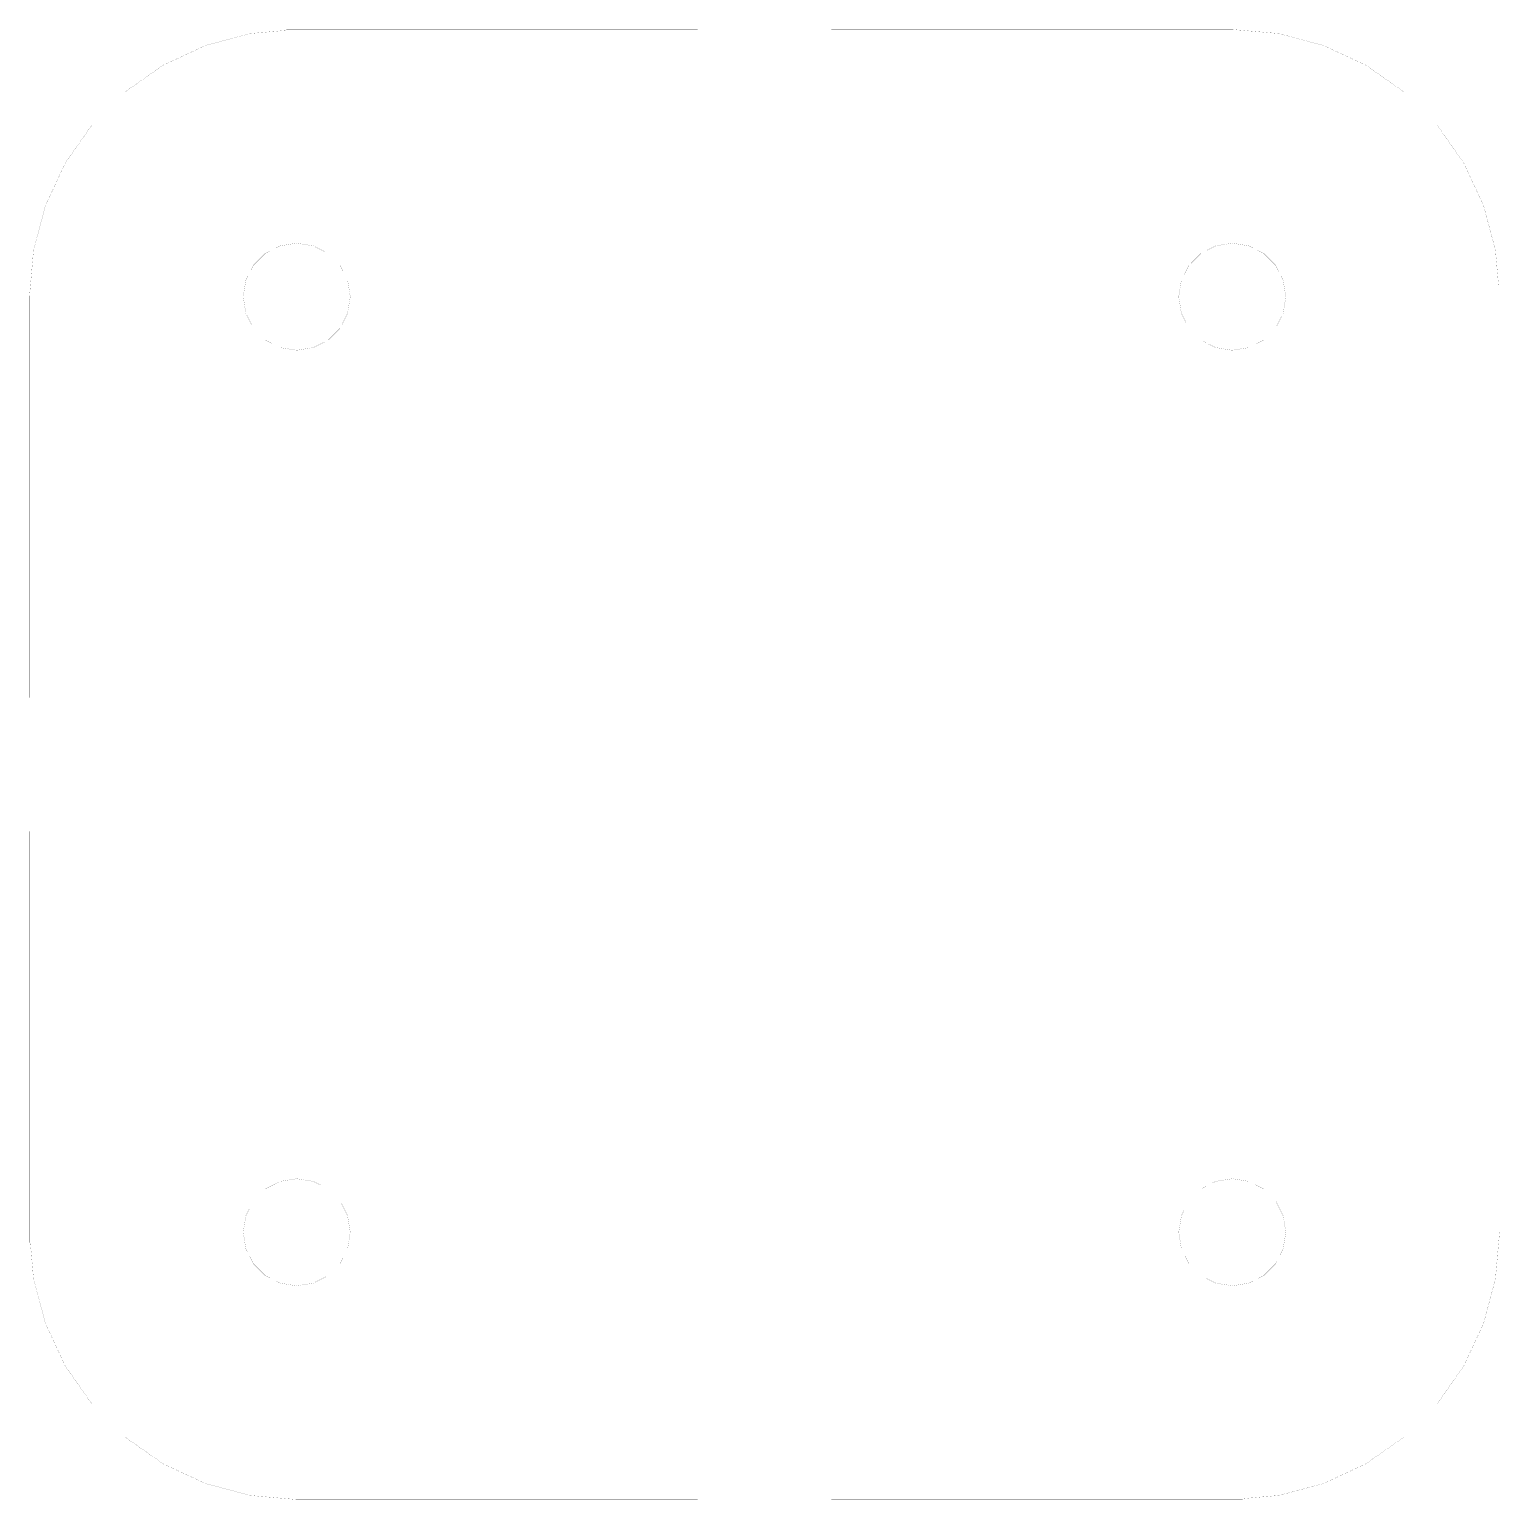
# Model space of a CAD drawing. Extents: x 0.04 to 2.2, y 0.05 to 2.21.
import ezdxf

# ---------------------------------------------------------------- set-up
doc = ezdxf.new("R2010")
doc.units = 0
doc.layers.get('0').update_dxf_attribs({"linetype": 'CONTINUOUS'})

msp = doc.modelspace()

# ---------------------------------------------------------------- linework, layer by layer
at = {"color": 1, "const_width": 0.000149}
for points in [[(1.0236, 1.2264), (0.0394, 1.2264), (0.0394, 1.8169), (0.0454, 1.8853), (0.0631, 1.9516), (0.0766, 1.9804), (0.0921, 2.0138), (0.1315, 2.07), (0.18, 2.1185), (0.2362, 2.1579), (0.2984, 2.1869), (0.3647, 2.2046), (0.4179, 2.2093), (0.4179, 2.2106), (1.0236, 2.2106), (1.0236, 1.2264)], [(1.2205, 2.2106), (1.811, 2.2106), (1.8794, 2.2046), (1.9457, 2.1869), (2.0079, 2.1579), (2.0641, 2.1185), (2.1126, 2.07), (2.152, 2.0138), (2.1675, 1.9804), (2.181, 1.9516), (2.1987, 1.8853), (2.2034, 1.8321), (2.2047, 1.8321), (2.2047, 1.2264), (1.2205, 1.2264), (1.2205, 2.2106)], [(0.4087, 1.742), (0.4331, 1.7381), (0.4575, 1.742), (0.4794, 1.7531), (0.4969, 1.7706), (0.508, 1.7925), (0.5119, 1.8169), (0.5116, 1.8191), (0.508, 1.8413), (0.4969, 1.8633), (0.4794, 1.8807), (0.4575, 1.8919), (0.4331, 1.8958), (0.4087, 1.8919), (0.3867, 1.8807), (0.3693, 1.8633), (0.3581, 1.8413), (0.3546, 1.8191), (0.3543, 1.8169), (0.3581, 1.7925), (0.3693, 1.7706), (0.3867, 1.7531), (0.4087, 1.742)], [(1.8085, 1.7385), (1.811, 1.7381), (1.8135, 1.7385), (1.8354, 1.742), (1.8526, 1.7507), (1.8574, 1.7531), (1.8579, 1.7537), (1.8748, 1.7706), (1.886, 1.7925), (1.8899, 1.8169), (1.8895, 1.8191), (1.8874, 1.8321), (1.886, 1.8413), (1.8804, 1.8522), (1.8748, 1.8633), (1.8574, 1.8807), (1.8526, 1.8831), (1.8354, 1.8919), (1.811, 1.8958), (1.7867, 1.8919), (1.772, 1.8844), (1.7647, 1.8807), (1.7503, 1.8663), (1.7472, 1.8633), (1.7361, 1.8413), (1.7325, 1.8191), (1.7322, 1.8169), (1.7329, 1.8128), (1.7359, 1.7933), (1.7361, 1.7925), (1.7472, 1.7706), (1.7647, 1.7531), (1.772, 1.7495), (1.776, 1.7474), (1.7867, 1.742), (1.7962, 1.7405), (1.8085, 1.7385)], [(1.0236, 0.439), (1.0236, 0.0453), (0.4331, 0.0453), (0.3647, 0.0513), (0.3543, 0.0541), (0.2984, 0.069), (0.2362, 0.098), (0.2362, 0.0981), (0.18, 0.1374), (0.1315, 0.1859), (0.0921, 0.2421), (0.0787, 0.2708), (0.0631, 0.3043), (0.0454, 0.3706), (0.0407, 0.4238), (0.0394, 0.4238), (0.0394, 1.0295), (1.0236, 1.0295), (1.0236, 0.439)], [(1.2205, 1.0295), (2.2047, 1.0295), (2.2047, 0.439), (2.1987, 0.3706), (2.181, 0.3043), (2.152, 0.2421), (2.1126, 0.1859), (2.0641, 0.1374), (2.0138, 0.1022), (2.0079, 0.098), (1.9457, 0.069), (1.8794, 0.0513), (1.8262, 0.0466), (1.8262, 0.0453), (1.2205, 0.0453), (1.2205, 1.0295)], [(0.4575, 0.364), (0.4648, 0.3678), (0.4763, 0.3736), (0.4794, 0.3752), (0.4819, 0.3777), (0.4969, 0.3926), (0.5037, 0.4061), (0.508, 0.4146), (0.5119, 0.439), (0.5081, 0.4626), (0.508, 0.4633), (0.4991, 0.481), (0.4969, 0.4853), (0.4794, 0.5028), (0.4681, 0.5085), (0.4575, 0.5139), (0.4479, 0.5155), (0.4331, 0.5179), (0.4266, 0.5168), (0.4087, 0.5139), (0.4054, 0.5123), (0.4013, 0.5101), (0.3867, 0.5028), (0.3862, 0.5022), (0.3693, 0.4853), (0.3599, 0.4667), (0.3581, 0.4633), (0.3553, 0.4453), (0.3543, 0.439), (0.3567, 0.4238), (0.3581, 0.4146), (0.3637, 0.4037), (0.3693, 0.3926), (0.3867, 0.3752), (0.4013, 0.3678), (0.4087, 0.364), (0.4331, 0.3601), (0.4575, 0.364)], [(1.7337, 0.4484), (1.7322, 0.439), (1.7332, 0.4326), (1.7361, 0.4146), (1.7472, 0.3926), (1.7647, 0.3752), (1.772, 0.3715), (1.7792, 0.3678), (1.7833, 0.3658), (1.7867, 0.364), (1.8047, 0.3612), (1.811, 0.3601), (1.8262, 0.3626), (1.8354, 0.364), (1.8428, 0.3678), (1.8526, 0.3728), (1.8574, 0.3752), (1.8748, 0.3926), (1.886, 0.4146), (1.8899, 0.439), (1.886, 0.4633), (1.8764, 0.4823), (1.8748, 0.4853), (1.874, 0.4861), (1.8574, 0.5028), (1.8526, 0.5052), (1.8439, 0.5096), (1.8354, 0.5139), (1.8258, 0.5155), (1.811, 0.5179), (1.8069, 0.5172), (1.7874, 0.5141), (1.7867, 0.5139), (1.769, 0.5049), (1.7647, 0.5028), (1.7472, 0.4853), (1.7361, 0.4633), (1.7337, 0.4484)]]:
    msp.add_lwpolyline(points, close=True, dxfattribs=at)

doc.saveas('drawing.dxf')
